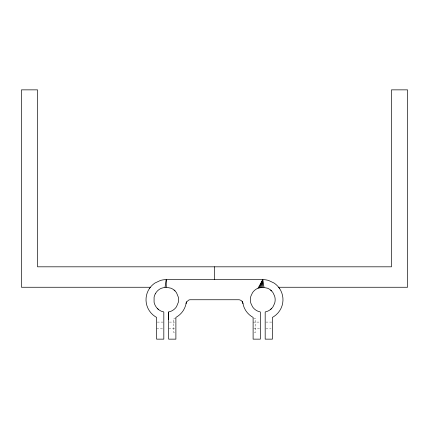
<?xml version="1.0" encoding="UTF-8"?>
<svg xmlns="http://www.w3.org/2000/svg" width="429" height="429" viewBox="0 0 429 429"><rect width="100%" height="100%" fill="white"/><g stroke="black" fill="none" stroke-linecap="round" stroke-linejoin="round"><path stroke-width="0.32" stroke-dasharray="2.15 1.61" d="M175.89 318.752L173.321 318.752L173.321 332.191L174.603 332.191M253.657 318.752L255.84 318.752L255.84 332.191L253.657 332.191M157.245 322.088L163.819 322.088M169.321 322.088L174.603 322.109M253.11 322.109L260.344 322.088M265.841 322.088L272.415 322.088M174.603 328.829L168.656 328.85M253.657 328.829L259.701 328.85M156.585 328.85L163.159 328.85M265.841 328.85L271.101 328.85"/><path stroke-width="0.64" d="M168.656 319.68L168.656 311.963L170.978 311.25A12.371 12.371 0 0 0 174.099 309.373A12.441 12.441 0 0 0 176.539 306.66L178.389 302.161A12.532 12.532 0 0 0 178.389 297.297L176.539 292.803A12.441 12.441 0 0 0 174.099 290.09M168.656 311.963L168.656 339.146L175.89 339.146L175.89 317.39L177.472 316.452A20.136 20.136 0 0 0 185.585 305.566L186.518 301.882M186.068 303.652L186.288 302.193L188.696 300.096A4.773 4.773 0 0 1 190.074 299.748L238.926 299.748A4.773 4.773 0 0 1 240.304 300.096C242.669 300.879 243.077 303.432 243.415 305.566A20.142 20.142 0 0 0 251.528 316.452L253.11 317.39L253.11 339.146L260.344 339.146L260.344 311.963L258.022 311.25A12.371 12.371 0 0 1 253.963 308.548A12.441 12.441 0 0 1 252.461 306.66L250.906 303.351A12.677 12.677 0 0 1 250.37 299.732A12.677 12.677 0 0 1 250.906 296.112L252.461 292.803A12.441 12.441 0 0 1 254 290.91A12.371 12.371 0 0 1 258.022 288.208L262.762 287.258L267.503 288.208A12.371 12.371 0 0 1 271.562 290.91M155.309 293.849L155.936 292.803A12.441 12.441 0 0 1 157.475 290.91A12.371 12.371 0 0 1 161.497 288.208L165.02 287.317L166.238 279.622L262.762 279.622A20.324 20.324 0 0 1 268.634 280.486L273.997 283.011A20.093 20.093 0 0 1 278.394 286.974L279.574 288.556M261.545 287.317L262.762 279.622L258.022 288.208M260.344 287.494L262.762 279.622L263.98 287.317M259.164 287.795L262.762 279.622L262.762 287.258M149.426 288.556L150.606 286.974A20.093 20.093 0 0 1 155.003 283.011L160.366 280.486A20.324 20.324 0 0 1 166.238 279.622L166.238 287.258L170.978 288.208A12.371 12.371 0 0 1 175.037 290.91M165.02 287.317L166.238 287.258M150.391 287.258L21.45 287.258L21.45 89.854L37.538 89.854L37.538 266.817L391.462 266.817L391.462 89.854L407.55 89.854L407.55 287.258L278.609 287.258M242.482 301.882L242.932 303.652M214.5 266.817L214.5 279.622M157.438 308.548A12.371 12.371 0 0 0 161.454 311.25L163.819 311.963L163.819 339.146L156.585 339.146L156.585 317.39L155.003 316.452A20.142 20.142 0 0 1 146.884 305.566A20.109 20.109 0 0 1 149.431 288.508M270.624 290.09A12.441 12.441 0 0 1 273.064 292.803L274.619 296.112A12.677 12.677 0 0 1 275.155 299.732A12.677 12.677 0 0 1 274.619 303.351L273.064 306.66A12.441 12.441 0 0 1 270.624 309.373M271.525 308.548A12.371 12.371 0 0 1 267.503 311.25L265.181 311.963L265.181 339.146L272.415 339.146L272.415 317.39L273.997 316.452A20.136 20.136 0 0 0 282.11 305.566A20.109 20.109 0 0 0 279.569 288.508M155.309 293.822A12.58 12.58 0 0 0 154.081 297.27L154.081 302.161A12.58 12.58 0 0 0 155.309 305.609L155.936 306.66A12.441 12.441 0 0 0 158.376 309.373M242.637 301.651L242.197 301.501L242.637 301.651"/></g></svg>
